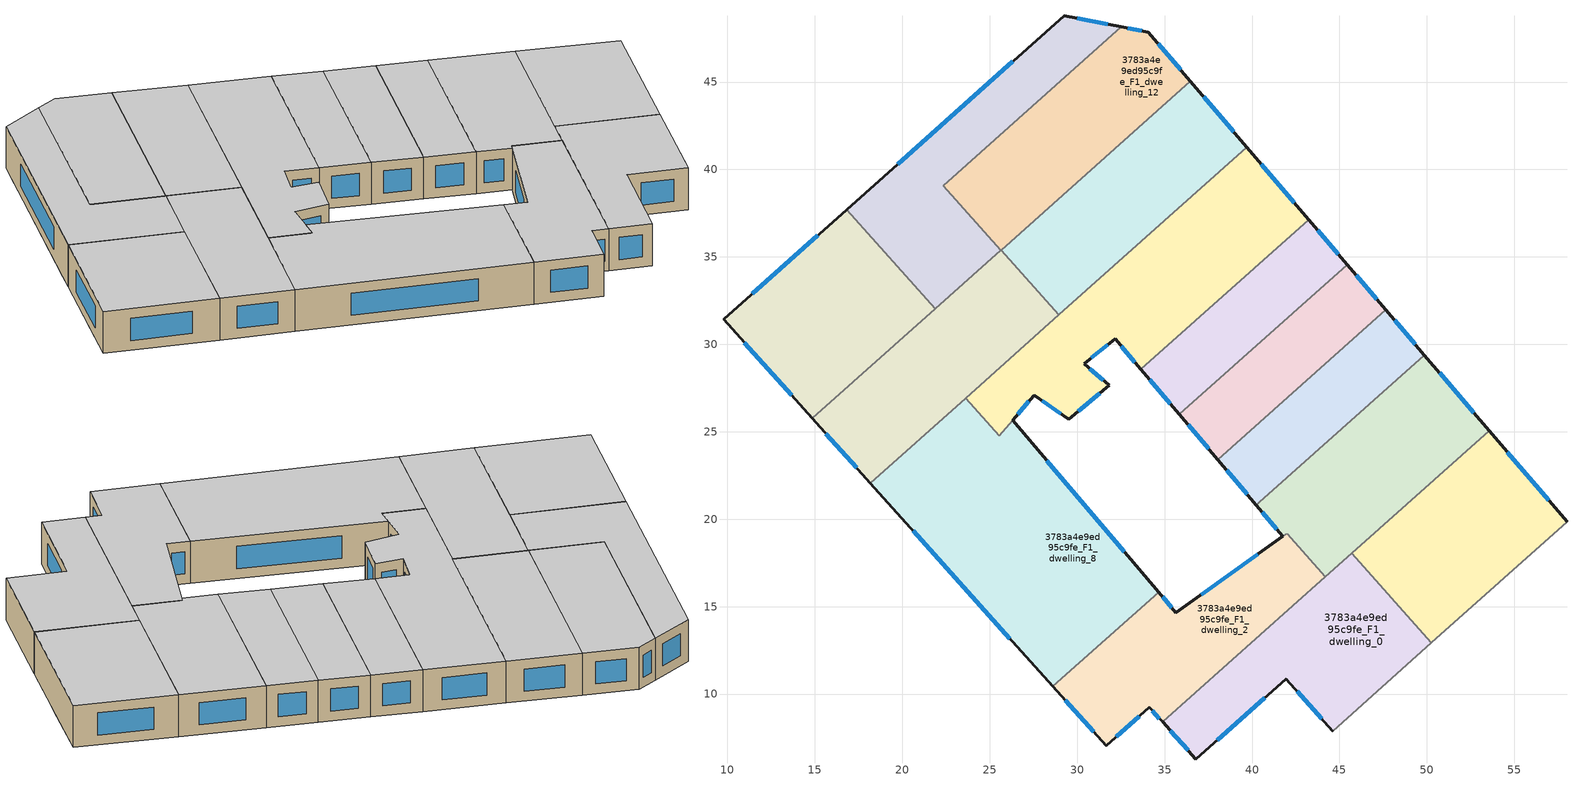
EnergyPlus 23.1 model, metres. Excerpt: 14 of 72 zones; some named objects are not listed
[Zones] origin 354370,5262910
3783a4e9ed95c9fe_F1_dwelling_0
 floor adiabatic (EU_floor_Construction): 45.39,17.77 49.96,12.65 46.52,9.59 41.95,14.71 z3
 floor to 3783a4e9ed95c9fe_F0_dwelling_13 (EU_floor_Construction): 41.96,14.71 46.52,9.59 44.62,7.88 41.94,10.87 39.82,8.98 37.92,11.11 z3
 floor to 3783a4e9ed95c9fe_F0_dwelling_14 (EU_floor_Construction): 37.92,11.11 39.82,8.98 36.79,6.28 34.88,8.4 z3
 floor to 3783a4e9ed95c9fe_F0_dwelling_11 (EU_floor_Construction): 45.7,18.05 50.26,12.93 49.96,12.65 45.39,17.77 z3
 wall outside (EU_wall_Construction): 34.88,8.4 36.79,6.28 41.94,10.87 41.96,10.86 44.62,7.88 z3:6
 wall to 3783a4e9ed95c9fe_F1_dwelling_1 (EU_wall_Construction): 50.26,12.92 45.7,18.05 z3:6
 wall adiabatic (EU_wall_Construction): 44.62,7.88 50.26,12.92 z3:6
 wall to 3783a4e9ed95c9fe_F1_dwelling_2 (EU_wall_Construction): 44.2,16.71 34.88,8.4 z3:6
 wall to 3783a4e9ed95c9fe_F1_dwelling_3 (EU_wall_Construction): 45.69,18.05 44.2,16.71 z3:6
 window (EU_Window_Construction): 38,7.36 40.73,9.79 / 35.33,7.9 36.34,6.78 / 42.58,10.16 43.99,8.58 z3.7:5.3
 ceiling to 3783a4e9ed95c9fe_F2_dwelling_0 (EU_floor_Construction): 44.62,7.88 50.26,12.92 45.7,18.05 34.88,8.4 36.79,6.28 41.94,10.87 41.96,10.86 z6
3783a4e9ed95c9fe_F1_dwelling_1
 floor to 3783a4e9ed95c9fe_F0_dwelling_10 (EU_floor_Construction): 49.51,21.45 54.07,16.33 52.01,14.49 51.97,14.45 51.75,14.26 47.19,19.38 z3
 floor to 3783a4e9ed95c9fe_F0_dwelling_9 (EU_floor_Construction): 51.57,23.28 56.13,18.17 54.07,16.33 49.51,21.45 z3
 floor to 3783a4e9ed95c9fe_F0_dwelling_11 (EU_floor_Construction): 47.19,19.38 51.75,14.26 50.26,12.93 45.7,18.05 z3
 floor to 3783a4e9ed95c9fe_F0_dwelling_8 (EU_floor_Construction): 53.56,25.06 58.01,19.85 56.13,18.17 51.57,23.28 z3
 wall outside (EU_wall_Construction): 58.01,19.85 53.56,25.06 z3:6
 wall adiabatic (EU_wall_Construction): 50.26,12.92 58.01,19.85 z3:6
 wall to 3783a4e9ed95c9fe_F1_dwelling_3 (EU_wall_Construction): 53.56,25.06 45.7,18.05 z3:6
 window (EU_Window_Construction): 56.97,21.07 54.6,23.83 z3.7:5.3
 ceiling to 3783a4e9ed95c9fe_F2_dwelling_1 (EU_floor_Construction): 58.01,19.85 53.56,25.06 45.7,18.05 50.26,12.92 z6
3783a4e9ed95c9fe_F1_dwelling_10
 floor to 3783a4e9ed95c9fe_F0_dwelling_3 (EU_floor_Construction): 28.4,37.84 31.71,34.13 28.97,31.69 25.66,35.4 z3
 floor to 3783a4e9ed95c9fe_F0_dwelling_0 (EU_floor_Construction): 36.48,45.04 39.7,41.26 36.91,38.77 33.61,42.48 z3
 floor to 3783a4e9ed95c9fe_F0_dwelling_1 (EU_floor_Construction): 33.61,42.48 36.91,38.77 34.31,36.45 31.01,40.16 z3
 floor to 3783a4e9ed95c9fe_F0_dwelling_2 (EU_floor_Construction): 31.01,40.16 34.31,36.45 31.71,34.13 28.4,37.84 z3
 floor adiabatic (EU_floor_Construction): 25.66,35.4 28.97,31.69 28.95,31.68 25.65,35.38 z3
 wall outside (EU_wall_Construction): 39.7,41.26 36.48,45.04 z3:6
 wall to 3783a4e9ed95c9fe_F1_dwelling_9 (EU_wall_Construction): 25.65,35.38 28.95,31.68 z3:6
 wall to 3783a4e9ed95c9fe_F1_dwelling_7 (EU_wall_Construction): 28.95,31.68 39.7,41.26 z3:6
 wall to 3783a4e9ed95c9fe_F1_dwelling_12 (EU_wall_Construction): 36.48,45.04 25.65,35.38 z3:6
 window (EU_Window_Construction): 38.95,42.15 37.24,44.15 z3.7:5.3
 ceiling to 3783a4e9ed95c9fe_F2_dwelling_10 (EU_floor_Construction): 39.7,41.26 36.48,45.04 25.65,35.38 28.95,31.68 z6
3783a4e9ed95c9fe_F1_dwelling_11
 floor to 3783a4e9ed95c9fe_F0_dwelling_7 (EU_floor_Construction): 12.4,33.76 17.46,28.08 14.86,25.76 9.77,31.42 z3
 floor to 3783a4e9ed95c9fe_F0_dwelling_6 (EU_floor_Construction): 15,36.08 20.06,30.4 17.46,28.08 12.4,33.76 z3
 floor adiabatic (EU_floor_Construction): 16.82,37.7 21.88,32.02 20.06,30.4 15,36.08 z3
 wall outside (EU_wall_Construction): 16.82,37.7 9.77,31.42 14.86,25.76 z3:6
 wall to 3783a4e9ed95c9fe_F1_dwelling_13 (EU_wall_Construction): 21.88,32.02 16.82,37.7 z3:6
 wall to 3783a4e9ed95c9fe_F1_dwelling_9 (EU_wall_Construction): 14.86,25.76 21.88,32.02 z3:6
 window (EU_Window_Construction): 15.16,36.23 11.43,32.9 / 10.97,30.09 13.66,27.09 z3.7:5.3
 ceiling to 3783a4e9ed95c9fe_F2_dwelling_11 (EU_floor_Construction): 21.88,32.02 16.82,37.7 9.77,31.42 14.86,25.76 z6
3783a4e9ed95c9fe_F1_dwelling_12
 floor to 3783a4e9ed95c9fe_F0_dwelling_1 (EU_floor_Construction): 30.3,46.18 33.61,42.48 31,40.16 27.7,43.86 z3
 floor to 3783a4e9ed95c9fe_F0_dwelling_3 (EU_floor_Construction): 25.1,41.54 28.4,37.84 25.66,35.4 22.36,39.1 z3
 floor to 3783a4e9ed95c9fe_F0_dwelling_0 (EU_floor_Construction): 34.07,47.86 36.48,45.04 33.61,42.48 30.3,46.18 32.52,48.16 z3
 floor to 3783a4e9ed95c9fe_F0_dwelling_2 (EU_floor_Construction): 27.7,43.86 31,40.16 28.4,37.84 25.1,41.54 z3
 floor to 3783a4e9ed95c9fe_F0_dwelling_4 (EU_floor_Construction): 22.36,39.1 25.66,35.4 25.64,35.37 22.33,39.08 z3
 wall outside (EU_wall_Construction): 36.48,45.04 34.07,47.86 32.52,48.16 z3:6
 wall to 3783a4e9ed95c9fe_F1_dwelling_13 (EU_wall_Construction): 32.52,48.16 22.33,39.08 25.64,35.37 z3:6
 wall to 3783a4e9ed95c9fe_F1_dwelling_9 (EU_wall_Construction): 25.64,35.37 25.65,35.38 z3:6
 window (EU_Window_Construction): 35.91,45.7 34.63,47.19 / 33.7,47.93 32.88,48.08 z3.7:5.3
 ceiling to 3783a4e9ed95c9fe_F2_dwelling_12 (EU_floor_Construction): 36.48,45.04 34.07,47.86 32.52,48.16 22.33,39.08 25.64,35.37 z6
3783a4e9ed95c9fe_F1_dwelling_13
 floor to 3783a4e9ed95c9fe_F0_dwelling_4 (EU_floor_Construction): 22.36,39.1 22.33,39.08 25.64,35.37 22.93,32.95 17.86,38.63 20.6,41.08 z3
 floor to 3783a4e9ed95c9fe_F0_dwelling_1 (EU_floor_Construction): 28.54,48.16 30.3,46.18 27.7,43.86 25.94,45.84 z3
 floor to 3783a4e9ed95c9fe_F0_dwelling_3 (EU_floor_Construction): 23.34,43.52 25.1,41.54 22.36,39.1 20.6,41.08 z3
 floor to 3783a4e9ed95c9fe_F0_dwelling_5 (EU_floor_Construction): 17.86,38.63 22.93,32.95 21.88,32.02 16.82,37.7 z3
 floor to 3783a4e9ed95c9fe_F0_dwelling_0 (EU_floor_Construction): 32.52,48.16 30.3,46.18 28.54,48.16 29.25,48.79 z3
 floor to 3783a4e9ed95c9fe_F0_dwelling_2 (EU_floor_Construction): 25.94,45.84 27.7,43.86 25.1,41.54 23.34,43.52 z3
 wall outside (EU_wall_Construction): 32.52,48.16 29.25,48.79 16.82,37.7 z3:6
 wall to 3783a4e9ed95c9fe_F1_dwelling_9 (EU_wall_Construction): 21.88,32.02 25.64,35.37 z3:6
 window (EU_Window_Construction): 26.33,46.18 19.74,40.31 / 31.75,48.3 30.01,48.64 z3.7:5.3
 ceiling to 3783a4e9ed95c9fe_F2_dwelling_13 (EU_floor_Construction): 25.64,35.37 22.33,39.08 32.52,48.16 29.25,48.79 16.82,37.7 21.88,32.02 z6
3783a4e9ed95c9fe_F1_dwelling_2
 floor to 3783a4e9ed95c9fe_F0_dwelling_13 (EU_floor_Construction): 39.53,17.43 41.96,14.71 37.92,11.11 35.1,14.27 z3
 floor to 3783a4e9ed95c9fe_F0_dwelling_14 (EU_floor_Construction): 35.65,14.66 35.1,14.27 37.92,11.11 34.88,8.4 34.12,9.25 34.66,9.72 31.63,13.13 34.65,15.83 z3
 floor to 3783a4e9ed95c9fe_F0_dwelling_15 (EU_floor_Construction): 31.63,13.13 34.66,9.72 31.65,7.04 28.6,10.44 z3
 floor adiabatic (EU_floor_Construction): 42,19.18 44.2,16.71 41.96,14.71 39.53,17.43 41.77,19.02 z3
 wall outside (EU_wall_Construction): 28.6,10.43 31.65,7.04 34.12,9.25 34.88,8.4 / 41.76,19.01 35.65,14.66 34.65,15.83 z3:6
 wall to 3783a4e9ed95c9fe_F1_dwelling_8 (EU_wall_Construction): 34.65,15.83 28.6,10.43 z3:6
 wall to 3783a4e9ed95c9fe_F1_dwelling_3 (EU_wall_Construction): 44.2,16.71 42,19.18 41.76,19.02 z3:6
 window (EU_Window_Construction): 34.3,9.05 34.7,8.6 / 32.23,7.56 33.54,8.73 / 29.32,9.64 30.94,7.84 / 35.41,14.93 34.88,15.55 / 40.32,17.99 37.08,15.68 z3.7:5.3
 ceiling to 3783a4e9ed95c9fe_F2_dwelling_2 (EU_floor_Construction): 34.88,8.4 44.2,16.71 42,19.18 41.76,19.02 35.65,14.66 34.65,15.83 28.6,10.43 31.65,7.04 34.12,9.25 z6
3783a4e9ed95c9fe_F1_dwelling_3
 floor to 3783a4e9ed95c9fe_F0_dwelling_11 (EU_floor_Construction): 43.4,23.63 47.19,19.38 45.39,17.77 43.3,20.12 41.76,19.02 40.24,20.81 40.41,20.96 z3
 floor adiabatic (EU_floor_Construction): 43.3,20.12 45.39,17.77 44.2,16.71 41.99,19.18 41.91,19.12 z3; 45.72,25.7 49.51,21.45 47.19,19.38 43.4,23.63 z3
 floor to 3783a4e9ed95c9fe_F0_dwelling_8 (EU_floor_Construction): 49.86,29.39 53.56,25.06 51.57,23.28 47.78,27.53 z3
 floor to 3783a4e9ed95c9fe_F0_dwelling_9 (EU_floor_Construction): 47.78,27.53 51.57,23.28 49.51,21.45 45.72,25.7 z3
 wall outside (EU_wall_Construction): 53.56,25.06 49.86,29.39 / 40.24,20.81 41.76,19.02 z3:6
 wall to 3783a4e9ed95c9fe_F1_dwelling_4 (EU_wall_Construction): 49.86,29.39 40.41,20.96 40.24,20.81 z3:6
 window (EU_Window_Construction): 52.69,26.07 50.73,28.37 / 40.6,20.39 41.4,19.44 z3.7:5.3
 ceiling to 3783a4e9ed95c9fe_F2_dwelling_3 (EU_floor_Construction): 53.56,25.06 49.86,29.39 40.41,20.96 40.24,20.81 41.76,19.02 41.99,19.18 44.2,16.71 z6
3783a4e9ed95c9fe_F1_dwelling_4
 floor to 3783a4e9ed95c9fe_F0_dwelling_8 (EU_floor_Construction): 47.64,31.98 49.86,29.39 47.78,27.53 45.51,30.08 z3
 floor to 3783a4e9ed95c9fe_F0_dwelling_9 (EU_floor_Construction): 45.51,30.08 47.78,27.53 45.72,25.7 43.45,28.24 z3
 floor to 3783a4e9ed95c9fe_F0_dwelling_11 (EU_floor_Construction): 41.13,26.17 43.4,23.63 40.41,20.96 40.24,20.81 38.03,23.41 z3
 floor to 3783a4e9ed95c9fe_F0_dwelling_10 (EU_floor_Construction): 43.45,28.24 45.72,25.7 43.4,23.63 41.13,26.17 z3
 wall outside (EU_wall_Construction): 49.86,29.39 47.64,31.98 / 38.03,23.41 40.24,20.81 z3:6
 wall to 3783a4e9ed95c9fe_F1_dwelling_5 (EU_wall_Construction): 47.64,31.98 38.03,23.41 z3:6
 window (EU_Window_Construction): 49.34,29.99 48.16,31.37 / 38.55,22.8 39.72,21.42 z3.7:5.3
 ceiling to 3783a4e9ed95c9fe_F2_dwelling_4 (EU_floor_Construction): 49.86,29.39 47.64,31.98 38.03,23.41 40.24,20.81 z6
3783a4e9ed95c9fe_F1_dwelling_5
 floor to 3783a4e9ed95c9fe_F0_dwelling_9 (EU_floor_Construction): 43.25,32.61 45.51,30.08 43.45,28.24 41.19,30.78 z3
 floor to 3783a4e9ed95c9fe_F0_dwelling_8 (EU_floor_Construction): 45.43,34.56 47.64,31.98 45.51,30.08 43.25,32.61 z3
 floor to 3783a4e9ed95c9fe_F0_dwelling_11 (EU_floor_Construction): 38.87,28.71 41.13,26.17 38.03,23.41 35.83,26 z3
 floor to 3783a4e9ed95c9fe_F0_dwelling_10 (EU_floor_Construction): 41.19,30.78 43.45,28.24 41.13,26.17 38.87,28.71 z3
 wall outside (EU_wall_Construction): 47.64,31.98 45.43,34.56 / 35.83,26 38.03,23.41 z3:6
 wall to 3783a4e9ed95c9fe_F1_dwelling_6 (EU_wall_Construction): 45.43,34.56 35.83,26 z3:6
 window (EU_Window_Construction): 47.12,32.59 45.95,33.95 / 36.35,25.39 37.51,24.02 z3.7:5.3
 ceiling to 3783a4e9ed95c9fe_F2_dwelling_5 (EU_floor_Construction): 47.64,31.98 45.43,34.56 35.83,26 38.03,23.41 z6
3783a4e9ed95c9fe_F1_dwelling_6
 floor to 3783a4e9ed95c9fe_F0_dwelling_11 (EU_floor_Construction): 36.62,31.23 38.87,28.71 35.83,26 33.64,28.58 z3
 floor to 3783a4e9ed95c9fe_F0_dwelling_10 (EU_floor_Construction): 38.94,33.3 41.19,30.78 38.87,28.71 36.62,31.23 36.62,31.24 36.69,31.3 36.8,31.4 36.85,31.44 z3
 floor to 3783a4e9ed95c9fe_F0_dwelling_8 (EU_floor_Construction): 43.23,37.13 45.43,34.56 43.25,32.61 41,35.14 z3
 floor to 3783a4e9ed95c9fe_F0_dwelling_9 (EU_floor_Construction): 41,35.14 43.25,32.61 41.19,30.78 38.94,33.3 z3
 wall outside (EU_wall_Construction): 45.43,34.56 43.23,37.13 / 33.64,28.58 35.83,26 z3:6
 wall to 3783a4e9ed95c9fe_F1_dwelling_7 (EU_wall_Construction): 43.23,37.13 33.64,28.58 z3:6
 window (EU_Window_Construction): 44.92,35.16 43.75,36.53 / 34.15,27.97 35.31,26.6 z3.7:5.3
 ceiling to 3783a4e9ed95c9fe_F2_dwelling_6 (EU_floor_Construction): 45.43,34.56 43.23,37.13 33.64,28.58 35.83,26 z6
3783a4e9ed95c9fe_F1_dwelling_7
 floor to 3783a4e9ed95c9fe_F0_dwelling_0 (EU_floor_Construction): 39.7,41.26 43.23,37.13 40.53,34.72 36.91,38.77 z3
 floor to 3783a4e9ed95c9fe_F0_dwelling_2 (EU_floor_Construction): 34.31,36.45 37.92,32.4 35.32,30.08 31.71,34.13 z3
 floor to 3783a4e9ed95c9fe_F0_dwelling_1 (EU_floor_Construction): 36.91,38.77 40.53,34.72 37.92,32.4 34.31,36.45 z3
 floor to 3783a4e9ed95c9fe_F0_dwelling_3 (EU_floor_Construction): 31.71,34.13 35.32,30.08 33.64,28.58 32.16,30.31 31.02,29.39 28.97,31.69 z3
 floor to 3783a4e9ed95c9fe_F0_dwelling_5 (EU_floor_Construction): 26.23,29.25 27.84,27.44 25.53,24.78 23.62,26.93 z3
 floor to 3783a4e9ed95c9fe_F0_dwelling_4 (EU_floor_Construction): 31.02,29.39 30.39,28.89 31.83,27.65 29.52,25.72 27.55,27.1 27.84,27.44 26.23,29.25 28.97,31.69 z3
 wall outside (EU_wall_Construction): 43.23,37.13 39.7,41.26 / 26.3,25.66 27.52,27.06 27.55,27.1 29.52,25.72 31.83,27.65 30.39,28.89 32.16,30.31 33.64,28.58 z3:6
 wall to 3783a4e9ed95c9fe_F1_dwelling_8 (EU_wall_Construction): 23.62,26.93 25.53,24.78 / 25.54,24.78 26.3,25.66 z3:6
 wall to 3783a4e9ed95c9fe_F1_dwelling_9 (EU_wall_Construction): 28.95,31.68 23.62,26.93 z3:6
 window (EU_Window_Construction): 42.41,38.1 40.53,40.29 / 32.51,29.9 33.29,28.98 / 30.81,29.22 31.75,29.98 / 31.5,27.94 30.73,28.6 / 30.06,26.17 31.29,27.2 / 28.01,26.77 29.05,26.04 / 26.59,25.99 27.23,26.74 z3.7:5.3
 ceiling to 3783a4e9ed95c9fe_F2_dwelling_7 (EU_floor_Construction): 33.64,28.58 43.23,37.13 39.7,41.26 23.62,26.93 25.54,24.78 27.52,27.06 27.55,27.1 29.52,25.72 31.83,27.65 30.39,28.89 32.16,30.31 z6
3783a4e9ed95c9fe_F1_dwelling_8
 floor to 3783a4e9ed95c9fe_F0_dwelling_15 (EU_floor_Construction): 24.85,20.74 31.63,13.13 28.6,10.44 21.8,18.02 z3
 floor to 3783a4e9ed95c9fe_F0_dwelling_7 (EU_floor_Construction): 20.76,24.38 24.38,20.32 21.8,18.02 18.17,22.07 z3
 floor to 3783a4e9ed95c9fe_F0_dwelling_14 (EU_floor_Construction): 28.06,23.6 34.65,15.83 31.63,13.13 24.85,20.74 z3
 floor to 3783a4e9ed95c9fe_F0_dwelling_6 (EU_floor_Construction): 26.3,25.66 28.06,23.6 24.38,20.32 20.76,24.38 23.36,26.7 25.31,24.51 z3
 floor to 3783a4e9ed95c9fe_F0_dwelling_5 (EU_floor_Construction): 23.62,26.93 25.53,24.78 25.31,24.52 23.36,26.7 z3
 wall outside (EU_wall_Construction): 34.65,15.83 26.3,25.66 / 18.17,22.07 28.6,10.43 z3:6
 wall to 3783a4e9ed95c9fe_F1_dwelling_9 (EU_wall_Construction): 23.62,26.93 18.17,22.07 z3:6
 window (EU_Window_Construction): 32.69,18.14 28.26,23.35 / 20.62,19.33 26.15,13.17 z3.7:5.3
 ceiling to 3783a4e9ed95c9fe_F2_dwelling_8 (EU_floor_Construction): 34.65,15.83 26.3,25.66 25.54,24.78 23.62,26.93 18.17,22.07 28.6,10.43 z6
3783a4e9ed95c9fe_F1_dwelling_9
 floor to 3783a4e9ed95c9fe_F0_dwelling_5 (EU_floor_Construction): 22.93,32.95 26.23,29.25 23.36,26.7 20.06,30.4 z3
 floor to 3783a4e9ed95c9fe_F0_dwelling_6 (EU_floor_Construction): 20.06,30.4 23.36,26.7 20.76,24.38 17.46,28.08 z3
 floor adiabatic (EU_floor_Construction): 25.65,35.38 28.95,31.68 26.23,29.25 22.93,32.95 z3
 floor to 3783a4e9ed95c9fe_F0_dwelling_7 (EU_floor_Construction): 17.46,28.08 20.76,24.38 18.17,22.07 14.86,25.76 z3
 wall outside (EU_wall_Construction): 14.86,25.76 18.17,22.07 z3:6
 window (EU_Window_Construction): 15.63,24.89 17.39,22.93 z3.7:5.3
 ceiling to 3783a4e9ed95c9fe_F2_dwelling_9 (EU_floor_Construction): 28.95,31.68 25.65,35.38 14.86,25.76 18.17,22.07 z6
[Building]
EU S2 Campaign: North Axis=0; Terrain=City; Solar Distribution=FullExterior
[Site:Location]
Budapest.Ferenc.Liszt.Intl.AP: Latitude=47.437; Longitude=19.256; Time Zone=1; Elevation=185
[SizingPeriod:WeatherFileDays]
AnnualSizingPeriod: Begin Month=1; Begin Day of Month=1; End Month=12; End Day of Month=31; Day of Week for Start Day=Monday; Use Weather File Daylight Saving Period=No; Use Weather File Rain and Snow Indicators=No
[MATERIAL]
EU_InternalMass_Material: Roughness=MediumRough; Thickness=0.1; Conductivity=1; Density=1800; Specific Heat=900; Thermal Absorptance=0.9; Solar Absorptance=0.7; Visible Absorptance=0.7
[MATERIAL:NOMASS] Roughness=MediumRough; Thermal Absorptance=0.9; Solar Absorptance=0.7; Visible Absorptance=0.7
Name | Thermal Resistance
EU_wall_NoMass | 0.832559
EU_floor_NoMass | 0.872794
[WINDOWMATERIAL:SIMPLEGLAZINGSYSTEM]
EU_Window_SimpleGlazing: UFactor=2.79869; Solar Heat Gain Coefficient=0.75; Visible Transmittance=0.75
[CONSTRUCTION]
EU_wall_Construction: EU_wall_NoMass
EU_floor_Construction: EU_floor_NoMass
EU_Window_Construction: EU_Window_SimpleGlazing
EU_InternalMass_Construction: EU_InternalMass_Material
[ZONE] Type=1; Multiplier=1; Ceiling Height=autocalculate; Floor Area=autocalculate; Part of Total Floor Area=Yes
Name | Volume
3783a4e9ed95c9fe_F1_dwelling_0 | 215.204
3783a4e9ed95c9fe_F1_dwelling_1 | 215.223
3783a4e9ed95c9fe_F1_dwelling_10 | 215.145
3783a4e9ed95c9fe_F1_dwelling_11 | 215.201
3783a4e9ed95c9fe_F1_dwelling_12 | 215.216
3783a4e9ed95c9fe_F1_dwelling_13 | 215.182
3783a4e9ed95c9fe_F1_dwelling_2 | 213.359
3783a4e9ed95c9fe_F1_dwelling_3 | 217.038
3783a4e9ed95c9fe_F1_dwelling_4 | 131.796
3783a4e9ed95c9fe_F1_dwelling_5 | 131.164
3783a4e9ed95c9fe_F1_dwelling_6 | 130.57
3783a4e9ed95c9fe_F1_dwelling_7 | 302.598
3783a4e9ed95c9fe_F1_dwelling_8 | 379.874
3783a4e9ed95c9fe_F1_dwelling_9 | 215.165
[INTERNALMASS] Construction=EU_InternalMass_Construction
Name | Zone or ZoneList | Surface Area
3783a4e9ed95c9fe_F1_dwelling_0_EU_InternalMass | 3783a4e9ed95c9fe_F1_dwelling_0 | 71.7347
3783a4e9ed95c9fe_F1_dwelling_1_EU_InternalMass | 3783a4e9ed95c9fe_F1_dwelling_1 | 71.7393
3783a4e9ed95c9fe_F1_dwelling_2_EU_InternalMass | 3783a4e9ed95c9fe_F1_dwelling_2 | 71.1205
3783a4e9ed95c9fe_F1_dwelling_3_EU_InternalMass | 3783a4e9ed95c9fe_F1_dwelling_3 | 72.3454
3783a4e9ed95c9fe_F1_dwelling_4_EU_InternalMass | 3783a4e9ed95c9fe_F1_dwelling_4 | 43.9318
3783a4e9ed95c9fe_F1_dwelling_5_EU_InternalMass | 3783a4e9ed95c9fe_F1_dwelling_5 | 43.7213
3783a4e9ed95c9fe_F1_dwelling_6_EU_InternalMass | 3783a4e9ed95c9fe_F1_dwelling_6 | 43.5232
3783a4e9ed95c9fe_F1_dwelling_7_EU_InternalMass | 3783a4e9ed95c9fe_F1_dwelling_7 | 100.865
3783a4e9ed95c9fe_F1_dwelling_8_EU_InternalMass | 3783a4e9ed95c9fe_F1_dwelling_8 | 126.627
3783a4e9ed95c9fe_F1_dwelling_9_EU_InternalMass | 3783a4e9ed95c9fe_F1_dwelling_9 | 71.7209
3783a4e9ed95c9fe_F1_dwelling_10_EU_InternalMass | 3783a4e9ed95c9fe_F1_dwelling_10 | 71.7157
3783a4e9ed95c9fe_F1_dwelling_11_EU_InternalMass | 3783a4e9ed95c9fe_F1_dwelling_11 | 71.7368
3783a4e9ed95c9fe_F1_dwelling_12_EU_InternalMass | 3783a4e9ed95c9fe_F1_dwelling_12 | 71.7388
3783a4e9ed95c9fe_F1_dwelling_13_EU_InternalMass | 3783a4e9ed95c9fe_F1_dwelling_13 | 71.7272
[OTHEREQUIPMENT] Fuel Type=Electricity; Design Level Calculation Method=Watts/Area; Power per Zone Floor Area=1; Fraction Latent=0; Fraction Radiant=0; Fraction Lost=0; Carbon Dioxide Generation Rate=0; EndUse Subcategory=EU_Step8_InternalGains
Name | Zone or ZoneList or Space or SpaceList | Schedule
EU_Step8_InternalGain_3783a4e9ed95c9fe_F1_dwelling_0_f000 | 3783a4e9ed95c9fe_F1_dwelling_0 | EU_Step8_GainSchedule_3783a4e9ed95c9fe_F1_dwelling_0_f000
EU_Step8_InternalGain_3783a4e9ed95c9fe_F1_dwelling_1_f000 | 3783a4e9ed95c9fe_F1_dwelling_1 | EU_Step8_GainSchedule_3783a4e9ed95c9fe_F1_dwelling_1_f000
EU_Step8_InternalGain_3783a4e9ed95c9fe_F1_dwelling_2_f000 | 3783a4e9ed95c9fe_F1_dwelling_2 | EU_Step8_GainSchedule_3783a4e9ed95c9fe_F1_dwelling_2_f000
EU_Step8_InternalGain_3783a4e9ed95c9fe_F1_dwelling_3_f000 | 3783a4e9ed95c9fe_F1_dwelling_3 | EU_Step8_GainSchedule_3783a4e9ed95c9fe_F1_dwelling_3_f000
EU_Step8_InternalGain_3783a4e9ed95c9fe_F1_dwelling_4_f000 | 3783a4e9ed95c9fe_F1_dwelling_4 | EU_Step8_GainSchedule_3783a4e9ed95c9fe_F1_dwelling_4_f000
EU_Step8_InternalGain_3783a4e9ed95c9fe_F1_dwelling_5_f000 | 3783a4e9ed95c9fe_F1_dwelling_5 | EU_Step8_GainSchedule_3783a4e9ed95c9fe_F1_dwelling_5_f000
EU_Step8_InternalGain_3783a4e9ed95c9fe_F1_dwelling_6_f000 | 3783a4e9ed95c9fe_F1_dwelling_6 | EU_Step8_GainSchedule_3783a4e9ed95c9fe_F1_dwelling_6_f000
EU_Step8_InternalGain_3783a4e9ed95c9fe_F1_dwelling_7_f000 | 3783a4e9ed95c9fe_F1_dwelling_7 | EU_Step8_GainSchedule_3783a4e9ed95c9fe_F1_dwelling_7_f000
EU_Step8_InternalGain_3783a4e9ed95c9fe_F1_dwelling_8_f000 | 3783a4e9ed95c9fe_F1_dwelling_8 | EU_Step8_GainSchedule_3783a4e9ed95c9fe_F1_dwelling_8_f000
EU_Step8_InternalGain_3783a4e9ed95c9fe_F1_dwelling_9_f000 | 3783a4e9ed95c9fe_F1_dwelling_9 | EU_Step8_GainSchedule_3783a4e9ed95c9fe_F1_dwelling_9_f000
EU_Step8_InternalGain_3783a4e9ed95c9fe_F1_dwelling_10_f000 | 3783a4e9ed95c9fe_F1_dwelling_10 | EU_Step8_GainSchedule_3783a4e9ed95c9fe_F1_dwelling_10_f000
EU_Step8_InternalGain_3783a4e9ed95c9fe_F1_dwelling_11_f000 | 3783a4e9ed95c9fe_F1_dwelling_11 | EU_Step8_GainSchedule_3783a4e9ed95c9fe_F1_dwelling_11_f000
EU_Step8_InternalGain_3783a4e9ed95c9fe_F1_dwelling_12_f000 | 3783a4e9ed95c9fe_F1_dwelling_12 | EU_Step8_GainSchedule_3783a4e9ed95c9fe_F1_dwelling_12_f000
EU_Step8_InternalGain_3783a4e9ed95c9fe_F1_dwelling_13_f000 | 3783a4e9ed95c9fe_F1_dwelling_13 | EU_Step8_GainSchedule_3783a4e9ed95c9fe_F1_dwelling_13_f000
[ZONEVENTILATION:DESIGNFLOWRATE] Schedule=EU_AlwaysOn; Design Flow Rate Calculation Method=AirChanges/Hour; Air Changes per Hour=0.475469; Ventilation Type=Natural; Fan Pressure Rise=0; Fan Total Efficiency=1; Constant Term Coefficient=1; Temperature Term Coefficient=0; Velocity Term Coefficient=0; Velocity Squared Term Coefficient=0; Minimum Indoor Temperature=-100; Maximum Indoor Temperature=100; Delta Temperature=-100; Minimum Outdoor Temperature=-100; Maximum Outdoor Temperature=100; Maximum Wind Speed=40
Name | Zone or ZoneList or Space or SpaceList
EU_ConstantAir_3783a4e9ed95c9fe_F1_dwelling_0 | 3783a4e9ed95c9fe_F1_dwelling_0
EU_ConstantAir_3783a4e9ed95c9fe_F1_dwelling_1 | 3783a4e9ed95c9fe_F1_dwelling_1
EU_ConstantAir_3783a4e9ed95c9fe_F1_dwelling_2 | 3783a4e9ed95c9fe_F1_dwelling_2
EU_ConstantAir_3783a4e9ed95c9fe_F1_dwelling_3 | 3783a4e9ed95c9fe_F1_dwelling_3
EU_ConstantAir_3783a4e9ed95c9fe_F1_dwelling_4 | 3783a4e9ed95c9fe_F1_dwelling_4
EU_ConstantAir_3783a4e9ed95c9fe_F1_dwelling_5 | 3783a4e9ed95c9fe_F1_dwelling_5
EU_ConstantAir_3783a4e9ed95c9fe_F1_dwelling_6 | 3783a4e9ed95c9fe_F1_dwelling_6
EU_ConstantAir_3783a4e9ed95c9fe_F1_dwelling_7 | 3783a4e9ed95c9fe_F1_dwelling_7
EU_ConstantAir_3783a4e9ed95c9fe_F1_dwelling_8 | 3783a4e9ed95c9fe_F1_dwelling_8
EU_ConstantAir_3783a4e9ed95c9fe_F1_dwelling_9 | 3783a4e9ed95c9fe_F1_dwelling_9
EU_ConstantAir_3783a4e9ed95c9fe_F1_dwelling_10 | 3783a4e9ed95c9fe_F1_dwelling_10
EU_ConstantAir_3783a4e9ed95c9fe_F1_dwelling_11 | 3783a4e9ed95c9fe_F1_dwelling_11
EU_ConstantAir_3783a4e9ed95c9fe_F1_dwelling_12 | 3783a4e9ed95c9fe_F1_dwelling_12
EU_ConstantAir_3783a4e9ed95c9fe_F1_dwelling_13 | 3783a4e9ed95c9fe_F1_dwelling_13
[HVACTEMPLATE:ZONE:IDEALLOADSAIRSYSTEM] System Availability Schedule=EU_AlwaysOn; Maximum Heating Supply Air Temperature=50; Minimum Cooling Supply Air Temperature=13; Maximum Heating Supply Air Humidity Ratio=0.0156; Minimum Cooling Supply Air Humidity Ratio=0.0077; Heating Limit=NoLimit; Cooling Limit=NoLimit; Heating Availability Schedule=EU_AlwaysOn; Cooling Availability Schedule=EU_CoolingOff; Dehumidification Control Type=ConstantSensibleHeatRatio; Cooling Sensible Heat Ratio=0.7; Dehumidification Setpoint=60; Humidification Control Type=None; Humidification Setpoint=30; Outdoor Air Method=None; Outdoor Air Flow Rate per Person=0.00944; Outdoor Air Flow Rate per Zone Floor Area=0; Outdoor Air Flow Rate per Zone=0; Demand Controlled Ventilation Type=None; Outdoor Air Economizer Type=NoEconomizer; Heat Recovery Type=None; Sensible Heat Recovery Effectiveness=0.7; Latent Heat Recovery Effectiveness=0.65
Name | Template Thermostat
3783a4e9ed95c9fe_F1_dwelling_0 | EU_HeatOnly_3783a4e9ed95c9fe_F1_dwelling_0
3783a4e9ed95c9fe_F1_dwelling_1 | EU_HeatOnly_3783a4e9ed95c9fe_F1_dwelling_1
3783a4e9ed95c9fe_F1_dwelling_2 | EU_HeatOnly_3783a4e9ed95c9fe_F1_dwelling_2
3783a4e9ed95c9fe_F1_dwelling_3 | EU_HeatOnly_3783a4e9ed95c9fe_F1_dwelling_3
3783a4e9ed95c9fe_F1_dwelling_4 | EU_HeatOnly_3783a4e9ed95c9fe_F1_dwelling_4
3783a4e9ed95c9fe_F1_dwelling_5 | EU_HeatOnly_3783a4e9ed95c9fe_F1_dwelling_5
3783a4e9ed95c9fe_F1_dwelling_6 | EU_HeatOnly_3783a4e9ed95c9fe_F1_dwelling_6
3783a4e9ed95c9fe_F1_dwelling_7 | EU_HeatOnly_3783a4e9ed95c9fe_F1_dwelling_7
3783a4e9ed95c9fe_F1_dwelling_8 | EU_HeatOnly_3783a4e9ed95c9fe_F1_dwelling_8
3783a4e9ed95c9fe_F1_dwelling_9 | EU_HeatOnly_3783a4e9ed95c9fe_F1_dwelling_9
3783a4e9ed95c9fe_F1_dwelling_10 | EU_HeatOnly_3783a4e9ed95c9fe_F1_dwelling_10
3783a4e9ed95c9fe_F1_dwelling_11 | EU_HeatOnly_3783a4e9ed95c9fe_F1_dwelling_11
3783a4e9ed95c9fe_F1_dwelling_12 | EU_HeatOnly_3783a4e9ed95c9fe_F1_dwelling_12
3783a4e9ed95c9fe_F1_dwelling_13 | EU_HeatOnly_3783a4e9ed95c9fe_F1_dwelling_13
[SIZING:ZONE] Zone Cooling Design Supply Air Temperature Input Method=SupplyAirTemperature; Zone Cooling Design Supply Air Temperature=13; Zone Heating Design Supply Air Temperature Input Method=SupplyAirTemperature; Zone Heating Design Supply Air Temperature=50; Zone Cooling Design Supply Air Humidity Ratio=0.008; Zone Heating Design Supply Air Humidity Ratio=0.008; Cooling Design Air Flow Method=DesignDay; Cooling Design Air Flow Rate=0; Cooling Minimum Air Flow per Zone Floor Area=0.000762; Cooling Minimum Air Flow=0; Cooling Minimum Air Flow Fraction=0.2; Heating Design Air Flow Method=DesignDay; Heating Design Air Flow Rate=0; Heating Maximum Air Flow per Zone Floor Area=0.002032; Heating Maximum Air Flow=0.141576; Heating Maximum Air Flow Fraction=0.3; Account for Dedicated Outdoor Air System=No; Dedicated Outdoor Air System Control Strategy=NeutralSupplyAir; Dedicated Outdoor Air Low Setpoint Temperature for Design=autosize; Dedicated Outdoor Air High Setpoint Temperature for Design=autosize; Zone Load Sizing Method=Sensible Load Only No Latent Load; Zone Latent Cooling Design Supply Air Humidity Ratio Input Method=HumidityRatioDifference; Zone Cooling Design Supply Air Humidity Ratio Difference=0.005; Zone Latent Heating Design Supply Air Humidity Ratio Input Method=HumidityRatioDifference; Zone Humidification Design Supply Air Humidity Ratio Difference=0.005
3783a4e9ed95c9fe_F1_dwelling_0; 3783a4e9ed95c9fe_F1_dwelling_1; 3783a4e9ed95c9fe_F1_dwelling_2; 3783a4e9ed95c9fe_F1_dwelling_3; 3783a4e9ed95c9fe_F1_dwelling_4; 3783a4e9ed95c9fe_F1_dwelling_5; 3783a4e9ed95c9fe_F1_dwelling_6; 3783a4e9ed95c9fe_F1_dwelling_7; 3783a4e9ed95c9fe_F1_dwelling_8; 3783a4e9ed95c9fe_F1_dwelling_9; 3783a4e9ed95c9fe_F1_dwelling_10; 3783a4e9ed95c9fe_F1_dwelling_11; 3783a4e9ed95c9fe_F1_dwelling_12; 3783a4e9ed95c9fe_F1_dwelling_13
[SCHEDULE:CONSTANT]
Name | Hourly Value
EU_AlwaysOn | 1
EU_CoolingOff | 0
[SCHEDULE:FILE] Column Number=1; Rows to Skip at Top=0; Number of Hours of Data=8760; Column Separator=Comma; Interpolate to Timestep=No; Minutes per Item=60; Adjust Schedule for Daylight Savings=Yes
Name | File
EU_Step8_GainSchedule_3783a4e9ed95c9fe_F1_dwelling_0_f000 | ../../schedules/3783a4e9ed95c9fe/3783a4e9ed95c9fe_F1_dwelling_0_f000_gain.csv
EU_Step8_GainSchedule_3783a4e9ed95c9fe_F1_dwelling_1_f000 | ../../schedules/3783a4e9ed95c9fe/3783a4e9ed95c9fe_F1_dwelling_1_f000_gain.csv
EU_Step8_GainSchedule_3783a4e9ed95c9fe_F1_dwelling_2_f000 | ../../schedules/3783a4e9ed95c9fe/3783a4e9ed95c9fe_F1_dwelling_2_f000_gain.csv
EU_Step8_GainSchedule_3783a4e9ed95c9fe_F1_dwelling_3_f000 | ../../schedules/3783a4e9ed95c9fe/3783a4e9ed95c9fe_F1_dwelling_3_f000_gain.csv
EU_Step8_GainSchedule_3783a4e9ed95c9fe_F1_dwelling_4_f000 | ../../schedules/3783a4e9ed95c9fe/3783a4e9ed95c9fe_F1_dwelling_4_f000_gain.csv
EU_Step8_GainSchedule_3783a4e9ed95c9fe_F1_dwelling_5_f000 | ../../schedules/3783a4e9ed95c9fe/3783a4e9ed95c9fe_F1_dwelling_5_f000_gain.csv
EU_Step8_GainSchedule_3783a4e9ed95c9fe_F1_dwelling_6_f000 | ../../schedules/3783a4e9ed95c9fe/3783a4e9ed95c9fe_F1_dwelling_6_f000_gain.csv
EU_Step8_GainSchedule_3783a4e9ed95c9fe_F1_dwelling_7_f000 | ../../schedules/3783a4e9ed95c9fe/3783a4e9ed95c9fe_F1_dwelling_7_f000_gain.csv
EU_Step8_GainSchedule_3783a4e9ed95c9fe_F1_dwelling_8_f000 | ../../schedules/3783a4e9ed95c9fe/3783a4e9ed95c9fe_F1_dwelling_8_f000_gain.csv
EU_Step8_GainSchedule_3783a4e9ed95c9fe_F1_dwelling_9_f000 | ../../schedules/3783a4e9ed95c9fe/3783a4e9ed95c9fe_F1_dwelling_9_f000_gain.csv
EU_Step8_GainSchedule_3783a4e9ed95c9fe_F1_dwelling_10_f000 | ../../schedules/3783a4e9ed95c9fe/3783a4e9ed95c9fe_F1_dwelling_10_f000_gain.csv
EU_Step8_GainSchedule_3783a4e9ed95c9fe_F1_dwelling_11_f000 | ../../schedules/3783a4e9ed95c9fe/3783a4e9ed95c9fe_F1_dwelling_11_f000_gain.csv
EU_Step8_GainSchedule_3783a4e9ed95c9fe_F1_dwelling_12_f000 | ../../schedules/3783a4e9ed95c9fe/3783a4e9ed95c9fe_F1_dwelling_12_f000_gain.csv
EU_Step8_GainSchedule_3783a4e9ed95c9fe_F1_dwelling_13_f000 | ../../schedules/3783a4e9ed95c9fe/3783a4e9ed95c9fe_F1_dwelling_13_f000_gain.csv
